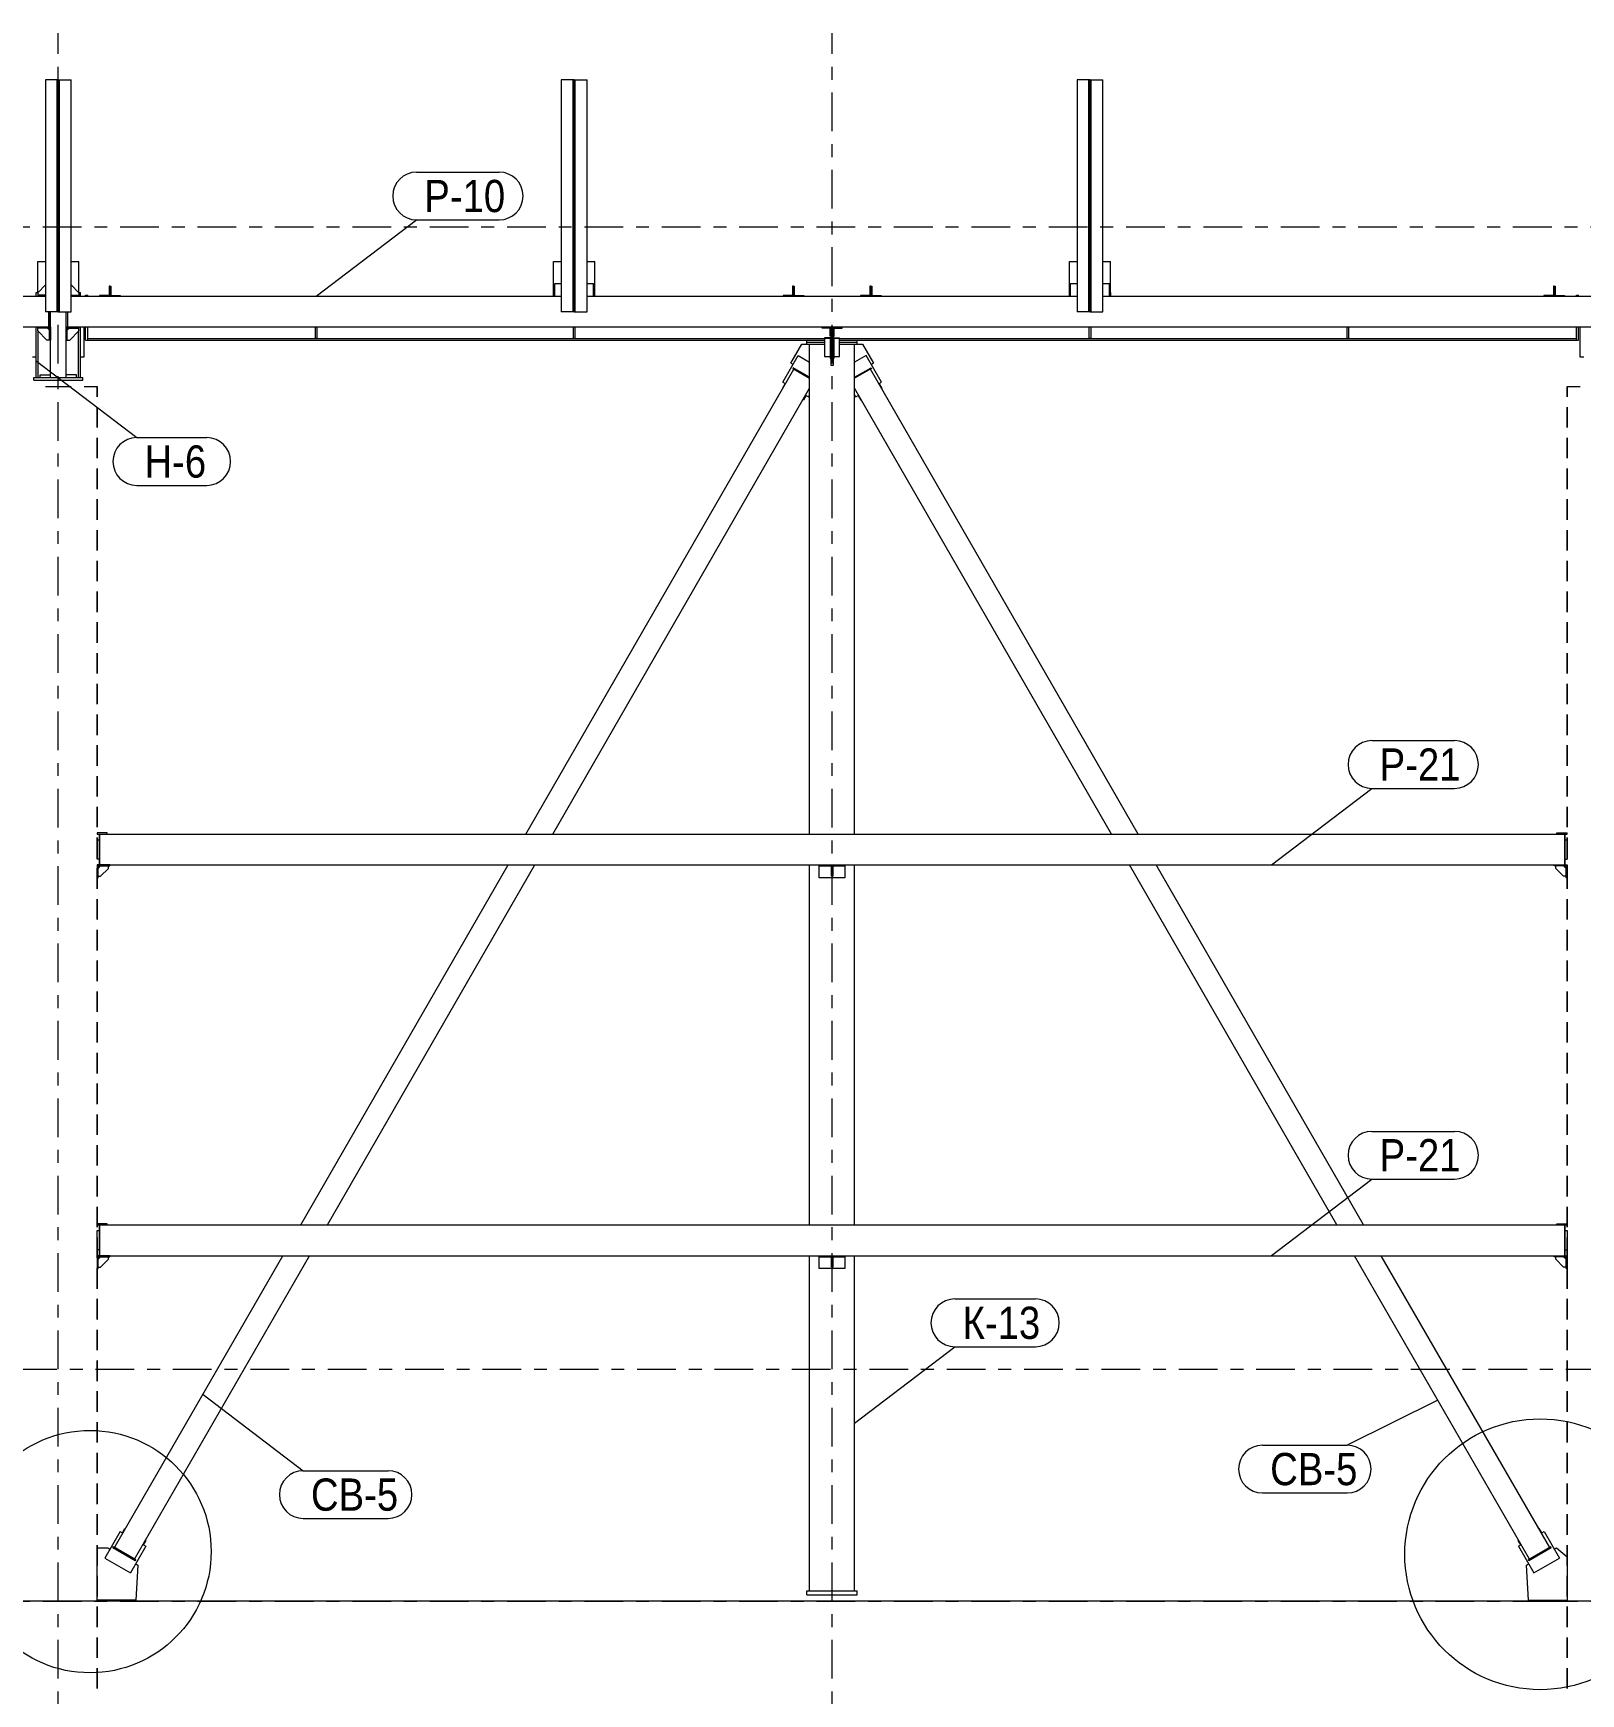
# Model space of a CAD drawing. Header units: millimetres. Extents: x -423 to 766, y -621 to 220.
# Drawn here: x -28.8 to 91.2, y -176.1 to -47.3 of the extents above; entities that cross this region are included whole.
import ezdxf

# ---------------------------------------------------------------- set-up
doc = ezdxf.new("R2010")
doc.units = ezdxf.units.MM
doc.linetypes.add('XKITLINE00', pattern=[0])
doc.linetypes.add('XKITLINE03', pattern=[6, 3, -1, 1, -1])
for name, color, linetype, lineweight in [('DetailSymbol', 3, 'Continuous', 0), ('Part', 2, 'Continuous', 0), ('PartMark', 3, 'Continuous', 0), ('ReferenceModel', 1, 'Continuous', 0), ('S-GRID', 1, 'Continuous', 0)]:
    doc.layers.add(name, color=color, linetype=linetype, lineweight=lineweight)
doc.styles.add('GOST type A', font='ARIAL.TTF')

msp = doc.modelspace()

# ---------------------------------------------------------------- linework, layer by layer
at = {"layer": 'DetailSymbol', "linetype": 'XKITLINE00', "lineweight": 0}
for centre, radius in [((-24.42, -165.08), 9.4), ((88.04, -165.29), 10.5)]:
    msp.add_circle(centre, radius, dxfattribs=at)
at = {"layer": 'Part', "linetype": 'XKITLINE00', "lineweight": 0}
for p, q in [((-26.87, -50.93), (-27.87, -50.93)), ((-27.87, -50.93), (-27.87, -68.93)), ((-26.95, -68.93), (-26.95, -50.93)), ((-26.87, -50.93), (-26.87, -68.93)), ((-26.87, -68.93), (-26.87, -50.93)), ((-26.87, -50.93), (-25.87, -50.93)), ((-26.79, -68.93), (-26.79, -50.93)), ((-25.87, -68.93), (-25.87, -50.93)), ((13.13, -50.93), (12.13, -50.93)), ((12.13, -50.93), (12.13, -68.93)), ((13.05, -68.93), (13.05, -50.93)), ((13.13, -68.93), (13.13, -50.93)), ((13.13, -50.93), (14.13, -50.93)), ((13.13, -50.93), (13.13, -68.93)), ((13.21, -68.93), (13.21, -50.93)), ((14.13, -68.93), (14.13, -50.93)), ((53.13, -50.93), (52.13, -50.93)), ((52.13, -50.93), (52.13, -68.93)), ((53.05, -68.93), (53.05, -50.93)), ((53.13, -50.93), (53.13, -68.93)), ((53.13, -68.93), (53.13, -50.93)), ((53.13, -50.93), (54.13, -50.93)), ((53.21, -68.93), (53.21, -50.93)), ((54.13, -68.93), (54.13, -50.93)), ((-28.47, -67.43), (-28.47, -65.03)), ((-28.47, -65.03), (-27.87, -65.03)), ((-25.87, -65.03), (-25.27, -65.03)), ((-25.27, -67.43), (-25.27, -65.03)), ((11.53, -67.43), (11.53, -65.03)), ((11.53, -65.03), (12.13, -65.03)), ((14.13, -65.03), (14.73, -65.03)), ((14.73, -67.43), (14.73, -65.03)), ((51.53, -67.43), (51.53, -65.03)), ((51.53, -65.03), (52.13, -65.03)), ((54.13, -65.03), (54.73, -65.03)), ((54.73, -67.43), (54.73, -65.03)), ((-27.87, -66.85), (-28.47, -67.45)), ((-25.87, -66.85), (-25.27, -67.45)), ((-22.87, -66.93), (-22.94, -66.93)), ((-22.94, -66.93), (-22.94, -67.66)), ((-22.87, -67.73), (-22.87, -66.93)), ((-22.87, -67.73), (-22.87, -66.93)), ((-22.87, -66.93), (-22.8, -66.93)), ((-22.8, -66.93), (-22.8, -67.66)), ((11.63, -66.73), (12.13, -66.73)), ((11.63, -67.73), (11.63, -66.73)), ((14.13, -66.73), (14.63, -66.73)), ((14.63, -67.73), (14.63, -66.73)), ((30.13, -66.93), (30.06, -66.93)), ((30.06, -66.93), (30.06, -67.66)), ((30.13, -67.73), (30.13, -66.93)), ((30.13, -67.73), (30.13, -66.93)), ((30.13, -66.93), (30.2, -66.93)), ((30.2, -66.93), (30.2, -67.66)), ((36.13, -66.93), (36.06, -66.93)), ((36.06, -66.93), (36.06, -67.66)), ((36.13, -67.73), (36.13, -66.93)), ((36.13, -67.73), (36.13, -66.93)), ((36.13, -66.93), (36.2, -66.93)), ((36.2, -66.93), (36.2, -67.66)), ((51.63, -66.73), (52.13, -66.73)), ((51.63, -67.73), (51.63, -66.73)), ((54.13, -66.73), (54.63, -66.73)), ((54.63, -67.73), (54.63, -66.73)), ((54.73, -67.33), (54.73, -66.23)), ((89.13, -66.93), (89.06, -66.93)), ((89.06, -66.93), (89.06, -67.66)), ((89.13, -67.73), (89.13, -66.93)), ((89.13, -67.73), (89.13, -66.93)), ((89.13, -66.93), (89.2, -66.93)), ((89.2, -66.93), (89.2, -67.66)), ((-65.87, -67.73), (-27.87, -67.73)), ((-28.58, -67.43), (-28.45, -67.43)), ((-28.58, -67.73), (-28.58, -67.43)), ((-28.47, -67.45), (-28.47, -67.65)), ((-27.87, -67.65), (-28.47, -67.65)), ((-28.47, -67.65), (-28.47, -67.73)), ((-28.47, -67.73), (-27.87, -67.73)), ((-25.87, -67.65), (-25.27, -67.65)), ((-25.87, -67.73), (12.13, -67.73)), ((-25.27, -67.73), (-25.87, -67.73)), ((-25.29, -67.43), (-25.16, -67.43)), ((-25.27, -67.45), (-25.27, -67.65)), ((-25.27, -67.65), (-25.27, -67.73)), ((-25.16, -67.73), (-25.16, -67.43)), ((-24.75, -67.73), (-24.75, -67.63)), ((-24.75, -67.63), (-24.59, -67.63)), ((-24.59, -67.73), (-24.59, -67.63)), ((-22.94, -67.66), (-23.67, -67.66)), ((-23.67, -67.66), (-23.67, -67.73)), ((-22.8, -67.66), (-22.07, -67.66)), ((-22.07, -67.66), (-22.07, -67.73)), ((11.53, -67.43), (11.63, -67.43)), ((11.53, -67.73), (11.53, -67.43)), ((11.63, -67.73), (12.13, -67.73)), ((14.13, -67.73), (52.13, -67.73)), ((14.13, -67.73), (14.63, -67.73)), ((14.63, -67.43), (14.73, -67.43)), ((14.73, -67.73), (14.73, -67.43)), ((30.06, -67.66), (29.33, -67.66)), ((29.33, -67.66), (29.33, -67.73)), ((30.2, -67.66), (30.93, -67.66)), ((30.93, -67.66), (30.93, -67.73)), ((36.06, -67.66), (35.33, -67.66)), ((35.33, -67.66), (35.33, -67.73)), ((36.2, -67.66), (36.93, -67.66)), ((36.93, -67.66), (36.93, -67.73)), ((51.53, -67.43), (51.63, -67.43)), ((51.53, -67.73), (51.53, -67.43)), ((51.63, -67.73), (52.13, -67.73)), ((54.13, -67.73), (92.13, -67.73)), ((54.13, -67.73), (54.63, -67.73)), ((54.63, -67.43), (54.73, -67.43)), ((54.73, -67.43), (54.73, -67.73)), ((89.06, -67.66), (88.33, -67.66)), ((88.33, -67.66), (88.33, -67.73)), ((89.2, -67.66), (89.93, -67.66)), ((89.93, -67.66), (89.93, -67.73)), ((90.85, -67.63), (91.01, -67.63)), ((90.85, -67.73), (90.85, -67.63)), ((91.01, -67.73), (91.01, -67.63)), ((-26.87, -68.93), (-27.87, -68.93)), ((-27.61, -70.13), (-27.61, -68.93)), ((-27.57, -68.93), (-27.57, -70.08)), ((-27.47, -74.03), (-27.47, -68.93)), ((-26.87, -68.93), (-25.87, -68.93)), ((-26.27, -74.03), (-26.27, -68.93)), ((-26.17, -68.93), (-26.17, -70.08)), ((-26.13, -70.13), (-26.13, -68.93)), ((13.13, -68.93), (12.13, -68.93)), ((13.13, -68.93), (14.13, -68.93)), ((53.13, -68.93), (52.13, -68.93)), ((53.13, -68.93), (54.13, -68.93)), ((-27.61, -70.13), (-146.13, -70.13)), ((-28.58, -74.03), (-28.58, -70.13)), ((-28.47, -70.21), (-28.47, -70.13)), ((-28.47, -70.13), (-27.47, -70.13)), ((-28.47, -70.41), (-28.47, -70.21)), ((-27.55, -70.21), (-28.47, -70.21)), ((-27.75, -71.13), (-28.47, -70.41)), ((-28.43, -74.03), (-28.43, -70.45)), ((-27.55, -70.36), (-27.7, -70.21)), ((-27.57, -70.08), (-27.61, -70.08)), ((-27.55, -71.13), (-27.55, -70.21)), ((-27.47, -70.13), (-27.47, -71.13)), ((-26.27, -70.13), (-26.27, -71.13)), ((-25.27, -70.13), (-26.27, -70.13)), ((-26.19, -70.36), (-26.04, -70.21)), ((-26.19, -71.13), (-26.19, -70.21)), ((-26.19, -70.21), (-25.27, -70.21)), ((-26.17, -70.08), (-26.13, -70.08)), ((92.39, -70.13), (-26.13, -70.13)), ((-25.99, -71.13), (-25.27, -70.41)), ((-25.31, -74.03), (-25.31, -70.45)), ((-25.27, -70.21), (-25.27, -70.13)), ((-25.27, -70.41), (-25.27, -70.21)), ((-25.16, -74.03), (-25.16, -70.13)), ((-24.86, -72.43), (-24.86, -70.13)), ((-24.75, -71.13), (-24.75, -70.13)), ((-24.59, -70.99), (-24.59, -70.13)), ((-6.95, -70.13), (-6.95, -70.98)), ((-6.79, -70.98), (-6.79, -70.13)), ((13.05, -70.13), (13.05, -70.98)), ((13.21, -70.98), (13.21, -70.13)), ((32.35, -70.21), (32.35, -70.13)), ((32.35, -70.13), (33.05, -70.13)), ((32.97, -70.21), (32.35, -70.21)), ((32.97, -70.83), (32.97, -70.21)), ((33.05, -70.83), (32.97, -70.83)), ((33.21, -70.13), (33.05, -70.13)), ((33.05, -70.13), (33.05, -71.45)), ((33.05, -70.13), (33.05, -70.83)), ((33.21, -70.13), (33.21, -70.83)), ((33.91, -70.13), (33.21, -70.13)), ((33.21, -70.13), (33.21, -71.45)), ((33.21, -70.83), (33.29, -70.83)), ((33.29, -70.83), (33.29, -70.21)), ((33.29, -70.21), (33.91, -70.21)), ((33.91, -70.21), (33.91, -70.13)), ((53.05, -70.13), (53.05, -70.98)), ((53.21, -70.98), (53.21, -70.13)), ((73.05, -70.13), (73.05, -70.98)), ((73.21, -70.98), (73.21, -70.13)), ((90.85, -70.99), (90.85, -70.13)), ((91.01, -71.13), (91.01, -70.13)), ((91.12, -70.13), (91.12, -72.43)), ((-27.55, -71.13), (-27.75, -71.13)), ((-27.47, -71.13), (-27.55, -71.13)), ((-26.27, -71.13), (-26.19, -71.13)), ((-26.19, -71.13), (-25.99, -71.13)), ((-24.75, -71.13), (-24.59, -71.13)), ((-24.59, -71.13), (-24.59, -70.99)), ((-24.59, -70.99), (32.55, -70.99)), ((-24.59, -71.13), (31.18, -71.13)), ((-6.95, -70.98), (-6.79, -70.98)), ((13.05, -70.98), (13.21, -70.98)), ((29.92, -72.92), (30.78, -71.45)), ((30.78, -71.45), (31.18, -71.45)), ((31.18, -71.29), (31.18, -71.13)), ((31.18, -71.13), (32.55, -71.13)), ((31.18, -71.29), (32.55, -71.29)), ((31.18, -71.45), (31.18, -71.29)), ((31.18, -71.29), (32.55, -71.29)), ((31.18, -71.45), (32.55, -71.45)), ((31.39, -109.43), (31.39, -71.45)), ((33.05, -70.94), (32.55, -70.94)), ((32.55, -70.94), (32.55, -72.39)), ((32.55, -70.97), (32.97, -70.97)), ((32.97, -70.97), (32.97, -72.52)), ((32.97, -71.1), (33.05, -71.1)), ((33.05, -72.12), (33.05, -71.45)), ((33.21, -71.45), (33.05, -71.45)), ((33.05, -71.9), (33.21, -71.9)), ((33.21, -70.94), (33.71, -70.94)), ((33.21, -71.1), (33.29, -71.1)), ((33.21, -72.12), (33.21, -71.45)), ((33.29, -72.52), (33.29, -70.97)), ((33.29, -70.97), (33.71, -70.97)), ((33.71, -72.39), (33.71, -70.94)), ((33.71, -70.99), (90.85, -70.99)), ((33.71, -71.13), (35.08, -71.13)), ((33.71, -71.29), (35.08, -71.29)), ((33.71, -71.29), (35.08, -71.29)), ((33.71, -71.45), (35.08, -71.45)), ((34.87, -109.43), (34.87, -71.45)), ((35.08, -71.13), (90.85, -71.13)), ((35.08, -71.29), (35.08, -71.13)), ((35.08, -71.45), (35.08, -71.29)), ((35.08, -71.45), (35.48, -71.45)), ((35.48, -71.45), (36.35, -72.92)), ((53.05, -70.98), (53.21, -70.98)), ((73.05, -70.98), (73.21, -70.98)), ((90.85, -71.13), (90.85, -70.99)), ((90.85, -71.13), (91.01, -71.13)), ((-28.88, -72.43), (-28.58, -72.43)), ((-25.16, -72.43), (-24.86, -72.43)), ((9.39, -109.43), (30.17, -73.38)), ((29.3, -74.39), (30.49, -72.32)), ((30.09, -73.02), (29.92, -72.92)), ((30.12, -73.27), (30.08, -73.33)), ((30.08, -73.33), (31.39, -74.09)), ((31.39, -74), (30.12, -73.27)), ((30.49, -72.32), (31.39, -72.84)), ((32.55, -72.39), (32.97, -72.39)), ((32.97, -72.52), (33.05, -72.52)), ((33.05, -73.1), (33.05, -72.12)), ((33.05, -72.2), (33.21, -72.2)), ((33.21, -73.1), (33.05, -73.1)), ((33.21, -72.12), (33.21, -73.1)), ((33.21, -72.52), (33.29, -72.52)), ((33.29, -72.39), (33.71, -72.39)), ((35.78, -72.32), (34.87, -72.84)), ((34.87, -74), (36.15, -73.27)), ((36.19, -73.33), (34.87, -74.09)), ((36.96, -74.39), (35.78, -72.32)), ((56.87, -109.43), (36.1, -73.38)), ((36.15, -73.27), (36.19, -73.33)), ((36.35, -72.92), (36.18, -73.02)), ((91.12, -72.43), (91.42, -72.43)), ((-28.77, -74.23), (-28.77, -74.03)), ((-28.77, -74.03), (-24.97, -74.03)), ((-28.77, -74.23), (-24.97, -74.23)), ((-28.27, -74.03), (-28.27, -73.83)), ((-28.27, -73.83), (-27.47, -73.83)), ((-27.47, -74.03), (-26.27, -74.03)), ((-25.47, -73.83), (-26.27, -73.83)), ((-25.47, -74.03), (-25.47, -73.83)), ((-24.97, -74.23), (-24.97, -74.03)), ((29.48, -74.49), (29.28, -74.84)), ((29.3, -74.39), (29.48, -74.49)), ((29.48, -74.49), (29.52, -74.51)), ((36.75, -74.51), (36.78, -74.49)), ((36.78, -74.49), (36.96, -74.39)), ((36.78, -74.49), (36.98, -74.84)), ((11.47, -109.43), (31.39, -74.86)), ((29.28, -74.84), (29.32, -74.86)), ((30.88, -75.76), (30.91, -75.78)), ((31.11, -75.43), (30.91, -75.78)), ((31.08, -75.41), (31.11, -75.43)), ((31.11, -75.43), (31.29, -75.53)), ((31.29, -75.53), (31.39, -75.36)), ((54.8, -109.43), (34.87, -74.86)), ((34.97, -75.53), (34.87, -75.36)), ((34.97, -75.53), (35.15, -75.43)), ((35.15, -75.43), (35.19, -75.41)), ((35.15, -75.43), (35.35, -75.78)), ((35.35, -75.78), (35.39, -75.76)), ((36.95, -74.86), (36.98, -74.84)), ((-23.07, -109.35), (-23.87, -109.35)), ((-23.87, -109.35), (-23.87, -109.43)), ((-23.87, -109.43), (-23.67, -109.43)), ((-23.67, -109.43), (-23.67, -111.83)), ((-23.67, -109.43), (89.93, -109.43)), ((-23.07, -109.43), (-23.07, -109.35)), ((89.33, -109.43), (89.33, -109.35)), ((89.33, -109.35), (90.13, -109.35)), ((89.93, -109.43), (90.13, -109.43)), ((89.93, -109.43), (89.93, -111.83)), ((90.13, -109.43), (90.13, -109.35)), ((-23.87, -109.88), (-23.71, -109.88)), ((-23.87, -111.38), (-23.87, -109.88)), ((-23.71, -109.47), (-23.71, -111.79)), ((-23.71, -109.47), (-23.67, -109.47)), ((89.97, -109.47), (89.93, -109.47)), ((89.97, -111.79), (89.97, -109.47)), ((89.97, -109.88), (90.13, -109.88)), ((90.13, -109.88), (90.13, -111.38)), ((-23.71, -111.38), (-23.87, -111.38)), ((-23.87, -111.83), (-23.87, -112.83)), ((-22.87, -111.83), (-23.87, -111.83)), ((-23.79, -112.83), (-23.79, -111.91)), ((-23.79, -111.91), (-22.87, -111.91)), ((-23.79, -112.11), (-23.59, -111.91)), ((-23.71, -111.79), (-23.67, -111.79)), ((-23.67, -111.83), (89.93, -111.83)), ((-22.99, -112.11), (-22.99, -111.91)), ((-22.87, -111.91), (-22.87, -111.83)), ((-8.07, -139.73), (8.01, -111.83)), ((-6, -139.73), (10.09, -111.83)), ((31.39, -139.73), (31.39, -111.83)), ((32.13, -112.83), (32.13, -111.83)), ((32.13, -111.91), (34.13, -111.91)), ((33.08, -112.71), (33.08, -111.91)), ((33.18, -111.91), (33.18, -112.71)), ((34.13, -111.83), (34.13, -112.83)), ((34.87, -139.73), (34.87, -111.83)), ((72.26, -139.73), (56.18, -111.83)), ((74.34, -139.73), (58.26, -111.83)), ((89.13, -111.91), (89.13, -111.83)), ((89.13, -111.83), (90.13, -111.83)), ((90.05, -111.91), (89.13, -111.91)), ((89.25, -112.11), (89.25, -111.91)), ((90.05, -112.11), (89.85, -111.91)), ((89.93, -111.79), (89.97, -111.79)), ((89.97, -111.38), (90.13, -111.38)), ((90.05, -112.83), (90.05, -111.91)), ((90.13, -111.83), (90.13, -112.83)), ((-23.87, -112.83), (-23.79, -112.83)), ((-23.79, -112.71), (-23.59, -112.71)), ((-23.59, -112.71), (-22.99, -112.11)), ((34.13, -112.83), (32.13, -112.83)), ((33.08, -112.11), (33.18, -112.11)), ((33.18, -112.71), (33.08, -112.71)), ((89.85, -112.71), (89.25, -112.11)), ((90.05, -112.71), (89.85, -112.71)), ((90.13, -112.83), (90.05, -112.83)), ((-23.07, -139.65), (-23.87, -139.65)), ((-23.87, -139.65), (-23.87, -139.73)), ((-23.87, -139.73), (-23.67, -139.73)), ((-23.87, -140.18), (-23.71, -140.18)), ((-23.87, -141.68), (-23.87, -140.18)), ((-23.71, -139.77), (-23.71, -142.09)), ((-23.71, -139.77), (-23.67, -139.77)), ((-23.67, -139.73), (-23.67, -142.13)), ((-23.67, -139.73), (89.93, -139.73)), ((-23.07, -139.73), (-23.07, -139.65)), ((89.33, -139.73), (89.33, -139.65)), ((89.33, -139.65), (90.13, -139.65)), ((89.93, -139.73), (90.13, -139.73)), ((89.93, -139.73), (89.93, -142.13)), ((89.97, -139.77), (89.93, -139.77)), ((89.97, -142.09), (89.97, -139.77)), ((89.97, -140.18), (90.13, -140.18)), ((90.13, -139.73), (90.13, -139.65)), ((90.13, -140.18), (90.13, -141.68)), ((-23.71, -141.68), (-23.87, -141.68)), ((-23.87, -142.13), (-23.87, -143.13)), ((-22.87, -142.13), (-23.87, -142.13)), ((-23.79, -142.41), (-23.59, -142.21)), ((-23.79, -143.13), (-23.79, -142.21)), ((-23.79, -142.21), (-22.87, -142.21)), ((-23.71, -142.09), (-23.67, -142.09)), ((-23.67, -142.13), (89.93, -142.13)), ((-23.59, -143.01), (-22.99, -142.41)), ((-22.99, -142.41), (-22.99, -142.21)), ((-22.87, -142.21), (-22.87, -142.13)), ((-22.51, -164.77), (-9.46, -142.13)), ((-20.95, -165.67), (-7.38, -142.13)), ((31.39, -168.13), (31.39, -142.13)), ((32.13, -143.13), (32.13, -142.13)), ((32.13, -142.21), (34.13, -142.21)), ((33.08, -143.01), (33.08, -142.21)), ((33.08, -142.41), (33.18, -142.41)), ((33.18, -142.21), (33.18, -143.01)), ((34.13, -142.13), (34.13, -143.13)), ((34.87, -168.13), (34.87, -142.13)), ((87.22, -165.67), (73.65, -142.13)), ((88.78, -164.77), (75.72, -142.13)), ((89.13, -142.21), (89.13, -142.13)), ((89.13, -142.13), (90.13, -142.13)), ((90.05, -142.21), (89.13, -142.21)), ((89.25, -142.41), (89.25, -142.21)), ((89.85, -143.01), (89.25, -142.41)), ((90.05, -142.41), (89.85, -142.21)), ((89.93, -142.09), (89.97, -142.09)), ((89.97, -141.68), (90.13, -141.68)), ((90.05, -143.13), (90.05, -142.21)), ((90.13, -142.13), (90.13, -143.13)), ((-23.87, -143.13), (-23.79, -143.13)), ((-23.79, -143.01), (-23.59, -143.01)), ((34.13, -143.13), (32.13, -143.13)), ((33.18, -143.01), (33.08, -143.01)), ((90.05, -143.01), (89.85, -143.01)), ((90.13, -143.13), (90.05, -143.13)), ((-22.08, -163.52), (-23.27, -165.58)), ((-22.08, -163.52), (-21.9, -163.62)), ((-21.9, -163.62), (-21.7, -163.28)), ((-21.7, -163.28), (-21.66, -163.3)), ((87.96, -163.28), (87.93, -163.3)), ((88.16, -163.62), (87.96, -163.28)), ((88.16, -163.62), (88.34, -163.52)), ((88.34, -163.52), (89.53, -165.58)), ((-23.87, -164.79), (-23.04, -164.79)), ((-23.87, -168.85), (-23.87, -164.79)), ((-23.04, -164.79), (-22.87, -164.89)), ((-22.64, -164.79), (-22.6, -164.72)), ((-20.9, -165.79), (-22.64, -164.79)), ((-20.86, -165.72), (-22.6, -164.72)), ((-21.86, -163.64), (-21.9, -163.62)), ((-20.09, -164.67), (-21.27, -166.73)), ((-20.3, -164.54), (-20.27, -164.56)), ((-20.27, -164.56), (-20.07, -164.22)), ((-20.27, -164.56), (-20.09, -164.67)), ((-20.07, -164.22), (-20.1, -164.2)), ((86.33, -164.22), (86.37, -164.2)), ((86.53, -164.56), (86.33, -164.22)), ((86.35, -164.67), (86.53, -164.56)), ((86.35, -164.67), (87.54, -166.73)), ((86.57, -164.54), (86.53, -164.56)), ((88.86, -164.72), (87.13, -165.72)), ((88.9, -164.79), (87.17, -165.79)), ((88.13, -163.64), (88.16, -163.62)), ((88.9, -164.79), (88.86, -164.72)), ((89.13, -164.89), (89.31, -164.79)), ((89.31, -164.79), (90.13, -165.48)), ((-23.27, -165.58), (-21.27, -166.73)), ((-20.9, -165.79), (-20.86, -165.72)), ((-20.87, -166.04), (-20.7, -166.14)), ((86.97, -166.14), (87.14, -166.04)), ((87.17, -165.79), (87.13, -165.72)), ((87.54, -166.73), (89.53, -165.58)), ((90.13, -165.48), (90.13, -168.85)), ((-20.7, -166.14), (-20.87, -168.85)), ((87.13, -168.85), (86.97, -166.14)), ((31.18, -168.43), (31.18, -168.13)), ((31.18, -168.13), (35.08, -168.13)), ((31.18, -168.43), (35.08, -168.43)), ((35.08, -168.43), (35.08, -168.13)), ((-23.87, -168.93), (-23.87, -168.85)), ((-20.87, -168.85), (-23.87, -168.85)), ((-20.87, -168.93), (-23.87, -168.93)), ((-20.87, -168.93), (-20.87, -168.85)), ((87.13, -168.85), (90.13, -168.85)), ((87.13, -168.85), (87.13, -168.93)), ((87.13, -168.93), (90.13, -168.93)), ((90.13, -168.85), (90.13, -168.93))]:
    msp.add_line(p, q, dxfattribs=at)
at = {"layer": 'PartMark', "linetype": 'XKITLINE00', "lineweight": 0}
for p, q in [((0.91, -58.1), (7.32, -58.1)), ((-6.87, -67.73), (0.91, -61.8)), ((0.91, -61.8), (7.32, -61.8)), ((-28.57, -72.76), (-20.79, -78.69)), ((-20.79, -78.69), (-15.36, -78.69)), ((-20.79, -82.39), (-15.36, -82.39)), ((74.99, -102.19), (81.4, -102.19)), ((67.21, -111.82), (74.99, -105.89)), ((74.99, -105.89), (81.4, -105.89)), ((74.99, -132.49), (81.4, -132.49)), ((67.21, -142.12), (74.99, -136.19)), ((74.99, -136.19), (81.4, -136.19)), ((42.65, -145.49), (48.9, -145.49)), ((34.87, -155.12), (42.65, -149.19)), ((42.65, -149.19), (48.9, -149.19)), ((-15.65, -152.89), (-7.88, -158.81)), ((80.11, -153.33), (73.08, -156.83)), ((66.5, -156.83), (73.08, -156.83)), ((-7.88, -158.81), (-1.3, -158.81)), ((66.5, -160.53), (73.08, -160.53)), ((-7.88, -162.51), (-1.3, -162.51))]:
    msp.add_line(p, q, dxfattribs=at)
for centre, start, end in [((0.91, -59.95), 90, 270), ((7.32, -59.95), 270, 90), ((-20.79, -80.54), 90, 270), ((-15.36, -80.54), 270, 90), ((74.99, -104.04), 90, 270), ((81.4, -104.04), 270, 90), ((74.99, -134.34), 90, 270), ((81.4, -134.34), 270, 90), ((42.65, -147.34), 90, 270), ((48.9, -147.34), 270, 90), ((66.5, -158.68), 90, 270), ((73.08, -158.68), 270, 90), ((-7.88, -160.66), 90, 270), ((-1.3, -160.66), 270, 90)]:
    msp.add_arc(centre, 1.85, start, end, dxfattribs=at)
at = {"layer": 'ReferenceModel', "linetype": 'XKITLINE00', "lineweight": 0}
for p, q in [((-27.87, -74.73), (-25.87, -74.73)), ((-27.87, -74.73), (-25.87, -74.73)), ((-27.87, -74.73), (-25.87, -74.73)), ((-24.87, -74.73), (-23.87, -74.73)), ((-24.87, -74.73), (-23.87, -74.73)), ((-24.87, -74.73), (-23.87, -74.73)), ((-23.87, -74.73), (-23.87, -75.52)), ((-23.87, -75.52), (-23.87, -74.73)), ((-23.87, -74.73), (-23.87, -75.52)), ((90.13, -74.73), (90.13, -75.52)), ((90.13, -74.73), (91.13, -74.73)), ((90.13, -75.52), (90.13, -74.73)), ((90.13, -74.73), (91.13, -74.73)), ((90.13, -74.73), (90.13, -75.52)), ((90.13, -74.73), (91.13, -74.73)), ((-23.87, -76.32), (-23.87, -77.91)), ((-23.87, -77.91), (-23.87, -76.32)), ((-23.87, -76.32), (-23.87, -77.91)), ((90.13, -76.32), (90.13, -77.91)), ((90.13, -77.91), (90.13, -76.32)), ((90.13, -76.32), (90.13, -77.91)), ((-23.87, -78.7), (-23.87, -80.29)), ((-23.87, -80.29), (-23.87, -78.7)), ((-23.87, -78.7), (-23.87, -80.29)), ((90.13, -78.7), (90.13, -80.29)), ((90.13, -80.29), (90.13, -78.7)), ((90.13, -78.7), (90.13, -80.29)), ((-23.87, -81.09), (-23.87, -82.68)), ((-23.87, -82.68), (-23.87, -81.09)), ((-23.87, -81.09), (-23.87, -82.68)), ((90.13, -81.09), (90.13, -82.68)), ((90.13, -82.68), (90.13, -81.09)), ((90.13, -81.09), (90.13, -82.68)), ((-23.87, -83.47), (-23.87, -85.06)), ((-23.87, -85.06), (-23.87, -83.47)), ((-23.87, -83.47), (-23.87, -85.06)), ((90.13, -83.47), (90.13, -85.06)), ((90.13, -85.06), (90.13, -83.47)), ((90.13, -83.47), (90.13, -85.06)), ((-23.87, -85.86), (-23.87, -87.45)), ((-23.87, -87.45), (-23.87, -85.86)), ((-23.87, -85.86), (-23.87, -87.45)), ((90.13, -85.86), (90.13, -87.45)), ((90.13, -87.45), (90.13, -85.86)), ((90.13, -85.86), (90.13, -87.45)), ((-23.87, -88.24), (-23.87, -89.83)), ((-23.87, -89.83), (-23.87, -88.24)), ((-23.87, -88.24), (-23.87, -89.83)), ((90.13, -88.24), (90.13, -89.83)), ((90.13, -89.83), (90.13, -88.24)), ((90.13, -88.24), (90.13, -89.83)), ((-23.87, -90.63), (-23.87, -92.22)), ((-23.87, -92.22), (-23.87, -90.63)), ((-23.87, -90.63), (-23.87, -92.22)), ((90.13, -90.63), (90.13, -92.22)), ((90.13, -92.22), (90.13, -90.63)), ((90.13, -90.63), (90.13, -92.22)), ((-23.87, -93.01), (-23.87, -94.6)), ((-23.87, -94.6), (-23.87, -93.01)), ((-23.87, -93.01), (-23.87, -94.6)), ((90.13, -93.01), (90.13, -94.6)), ((90.13, -94.6), (90.13, -93.01)), ((90.13, -93.01), (90.13, -94.6)), ((-23.87, -95.4), (-23.87, -96.99)), ((-23.87, -96.99), (-23.87, -95.4)), ((-23.87, -95.4), (-23.87, -96.99)), ((90.13, -95.4), (90.13, -96.99)), ((90.13, -96.99), (90.13, -95.4)), ((90.13, -95.4), (90.13, -96.99)), ((-23.87, -97.78), (-23.87, -99.37)), ((-23.87, -99.37), (-23.87, -97.78)), ((-23.87, -97.78), (-23.87, -99.37)), ((90.13, -97.78), (90.13, -99.37)), ((90.13, -99.37), (90.13, -97.78)), ((90.13, -97.78), (90.13, -99.37)), ((-23.87, -100.17), (-23.87, -101.76)), ((-23.87, -101.76), (-23.87, -100.17)), ((-23.87, -100.17), (-23.87, -101.76)), ((90.13, -100.17), (90.13, -101.76)), ((90.13, -101.76), (90.13, -100.17)), ((90.13, -100.17), (90.13, -101.76)), ((-23.87, -102.55), (-23.87, -104.14)), ((-23.87, -104.14), (-23.87, -102.55)), ((-23.87, -102.55), (-23.87, -104.14)), ((90.13, -102.55), (90.13, -104.14)), ((90.13, -104.14), (90.13, -102.55)), ((90.13, -102.55), (90.13, -104.14)), ((-23.87, -104.94), (-23.87, -106.53)), ((-23.87, -106.53), (-23.87, -104.94)), ((-23.87, -104.94), (-23.87, -106.53)), ((90.13, -104.94), (90.13, -106.53)), ((90.13, -106.53), (90.13, -104.94)), ((90.13, -104.94), (90.13, -106.53)), ((-23.87, -107.32), (-23.87, -108.91)), ((-23.87, -108.91), (-23.87, -107.32)), ((-23.87, -107.32), (-23.87, -108.91)), ((90.13, -107.32), (90.13, -108.91)), ((90.13, -108.91), (90.13, -107.32)), ((90.13, -107.32), (90.13, -108.91)), ((-23.87, -109.71), (-23.87, -111.3)), ((-23.87, -111.3), (-23.87, -109.71)), ((-23.87, -109.71), (-23.87, -111.3)), ((90.13, -109.71), (90.13, -111.3)), ((90.13, -111.3), (90.13, -109.71)), ((90.13, -109.71), (90.13, -111.3)), ((-23.87, -112.09), (-23.87, -113.68)), ((-23.87, -113.68), (-23.87, -112.09)), ((-23.87, -112.09), (-23.87, -113.68)), ((90.13, -112.09), (90.13, -113.68)), ((90.13, -113.68), (90.13, -112.09)), ((90.13, -112.09), (90.13, -113.68)), ((-23.87, -114.48), (-23.87, -116.07)), ((-23.87, -116.07), (-23.87, -114.48)), ((-23.87, -114.48), (-23.87, -116.07)), ((90.13, -114.48), (90.13, -116.07)), ((90.13, -116.07), (90.13, -114.48)), ((90.13, -114.48), (90.13, -116.07)), ((-23.87, -116.87), (-23.87, -118.46)), ((-23.87, -118.46), (-23.87, -116.87)), ((-23.87, -116.87), (-23.87, -118.46)), ((90.13, -116.87), (90.13, -118.46)), ((90.13, -118.46), (90.13, -116.87)), ((90.13, -116.87), (90.13, -118.46)), ((-23.87, -119.25), (-23.87, -120.84)), ((-23.87, -120.84), (-23.87, -119.25)), ((-23.87, -119.25), (-23.87, -120.84)), ((90.13, -119.25), (90.13, -120.84)), ((90.13, -120.84), (90.13, -119.25)), ((90.13, -119.25), (90.13, -120.84)), ((-23.87, -121.64), (-23.87, -123.23)), ((-23.87, -123.23), (-23.87, -121.64)), ((-23.87, -121.64), (-23.87, -123.23)), ((90.13, -121.64), (90.13, -123.23)), ((90.13, -123.23), (90.13, -121.64)), ((90.13, -121.64), (90.13, -123.23)), ((-23.87, -124.02), (-23.87, -125.61)), ((-23.87, -125.61), (-23.87, -124.02)), ((-23.87, -124.02), (-23.87, -125.61)), ((90.13, -124.02), (90.13, -125.61)), ((90.13, -125.61), (90.13, -124.02)), ((90.13, -124.02), (90.13, -125.61)), ((-23.87, -126.41), (-23.87, -128)), ((-23.87, -128), (-23.87, -126.41)), ((-23.87, -126.41), (-23.87, -128)), ((90.13, -126.41), (90.13, -128)), ((90.13, -128), (90.13, -126.41)), ((90.13, -126.41), (90.13, -128)), ((-23.87, -128.79), (-23.87, -130.38)), ((-23.87, -130.38), (-23.87, -128.79)), ((-23.87, -128.79), (-23.87, -130.38)), ((90.13, -128.79), (90.13, -130.38)), ((90.13, -130.38), (90.13, -128.79)), ((90.13, -128.79), (90.13, -130.38)), ((-23.87, -131.18), (-23.87, -132.77)), ((-23.87, -132.77), (-23.87, -131.18)), ((-23.87, -131.18), (-23.87, -132.77)), ((90.13, -131.18), (90.13, -132.77)), ((90.13, -132.77), (90.13, -131.18)), ((90.13, -131.18), (90.13, -132.77)), ((-23.87, -133.56), (-23.87, -135.15)), ((-23.87, -135.15), (-23.87, -133.56)), ((-23.87, -133.56), (-23.87, -135.15)), ((90.13, -133.56), (90.13, -135.15)), ((90.13, -135.15), (90.13, -133.56)), ((90.13, -133.56), (90.13, -135.15)), ((-23.87, -135.95), (-23.87, -137.54)), ((-23.87, -137.54), (-23.87, -135.95)), ((-23.87, -135.95), (-23.87, -137.54)), ((90.13, -135.95), (90.13, -137.54)), ((90.13, -137.54), (90.13, -135.95)), ((90.13, -135.95), (90.13, -137.54)), ((-23.87, -138.33), (-23.87, -139.92)), ((-23.87, -139.92), (-23.87, -138.33)), ((-23.87, -138.33), (-23.87, -139.92)), ((90.13, -138.33), (90.13, -139.92)), ((90.13, -139.92), (90.13, -138.33)), ((90.13, -138.33), (90.13, -139.92)), ((-23.87, -140.72), (-23.87, -142.31)), ((-23.87, -142.31), (-23.87, -140.72)), ((-23.87, -140.72), (-23.87, -142.31)), ((90.13, -140.72), (90.13, -142.31)), ((90.13, -142.31), (90.13, -140.72)), ((90.13, -140.72), (90.13, -142.31)), ((-23.87, -143.1), (-23.87, -144.69)), ((-23.87, -144.69), (-23.87, -143.1)), ((-23.87, -143.1), (-23.87, -144.69)), ((90.13, -143.1), (90.13, -144.69)), ((90.13, -144.69), (90.13, -143.1)), ((90.13, -143.1), (90.13, -144.69)), ((-23.87, -145.49), (-23.87, -147.08)), ((-23.87, -147.08), (-23.87, -145.49)), ((-23.87, -145.49), (-23.87, -147.08)), ((90.13, -145.49), (90.13, -147.08)), ((90.13, -147.08), (90.13, -145.49)), ((90.13, -145.49), (90.13, -147.08)), ((-23.87, -147.87), (-23.87, -149.46)), ((-23.87, -149.46), (-23.87, -147.87)), ((-23.87, -147.87), (-23.87, -149.46)), ((90.13, -147.87), (90.13, -149.46)), ((90.13, -149.46), (90.13, -147.87)), ((90.13, -147.87), (90.13, -149.46)), ((-23.87, -150.26), (-23.87, -151.85)), ((-23.87, -151.85), (-23.87, -150.26)), ((-23.87, -150.26), (-23.87, -151.85)), ((90.13, -150.26), (90.13, -151.85)), ((90.13, -151.85), (90.13, -150.26)), ((90.13, -150.26), (90.13, -151.85)), ((-23.87, -152.64), (-23.87, -154.23)), ((-23.87, -154.23), (-23.87, -152.64)), ((-23.87, -152.64), (-23.87, -154.23)), ((90.13, -152.64), (90.13, -154.23)), ((90.13, -154.23), (90.13, -152.64)), ((90.13, -152.64), (90.13, -154.23)), ((-23.87, -155.03), (-23.87, -156.62)), ((-23.87, -156.62), (-23.87, -155.03)), ((-23.87, -155.03), (-23.87, -156.62)), ((90.13, -155.03), (90.13, -156.62)), ((90.13, -156.62), (90.13, -155.03)), ((90.13, -155.03), (90.13, -156.62)), ((-23.87, -157.42), (-23.87, -159.01)), ((-23.87, -159.01), (-23.87, -157.42)), ((-23.87, -157.42), (-23.87, -159.01)), ((90.13, -157.42), (90.13, -159.01)), ((90.13, -159.01), (90.13, -157.42)), ((90.13, -157.42), (90.13, -159.01)), ((-23.87, -159.8), (-23.87, -161.39)), ((-23.87, -161.39), (-23.87, -159.8)), ((-23.87, -159.8), (-23.87, -161.39)), ((90.13, -159.8), (90.13, -161.39)), ((90.13, -161.39), (90.13, -159.8)), ((90.13, -159.8), (90.13, -161.39)), ((-23.87, -162.19), (-23.87, -163.78)), ((-23.87, -163.78), (-23.87, -162.19)), ((-23.87, -162.19), (-23.87, -163.78)), ((90.13, -162.19), (90.13, -163.78)), ((90.13, -163.78), (90.13, -162.19)), ((90.13, -162.19), (90.13, -163.78)), ((-23.87, -164.57), (-23.87, -166.16)), ((-23.87, -166.16), (-23.87, -164.57)), ((-23.87, -164.57), (-23.87, -166.16)), ((90.13, -164.57), (90.13, -166.16)), ((90.13, -166.16), (90.13, -164.57)), ((90.13, -164.57), (90.13, -166.16)), ((-23.87, -166.96), (-23.87, -168.55)), ((-23.87, -168.55), (-23.87, -166.96)), ((-23.87, -166.96), (-23.87, -168.55)), ((90.13, -166.96), (90.13, -168.55)), ((90.13, -168.55), (90.13, -166.96)), ((90.13, -166.96), (90.13, -168.55)), ((-28.44, -168.93), (-30.04, -168.93)), ((-27.09, -168.93), (-28.68, -168.93)), ((-26.05, -168.93), (-27.64, -168.93)), ((-24.71, -168.93), (-26.3, -168.93)), ((-23.66, -168.93), (-25.25, -168.93)), ((-22.32, -168.93), (-23.91, -168.93)), ((-23.87, -169.34), (-23.87, -170.93)), ((-23.87, -170.93), (-23.87, -169.34)), ((-23.87, -169.34), (-23.87, -170.93)), ((-21.27, -168.93), (-22.86, -168.93)), ((-19.94, -168.93), (-21.53, -168.93)), ((-18.88, -168.93), (-20.47, -168.93)), ((-17.55, -168.93), (-19.14, -168.93)), ((-16.48, -168.93), (-18.08, -168.93)), ((-15.17, -168.93), (-16.76, -168.93)), ((-14.09, -168.93), (-15.69, -168.93)), ((-12.79, -168.93), (-14.38, -168.93)), ((-11.7, -168.93), (-13.29, -168.93)), ((-10.4, -168.93), (-11.99, -168.93)), ((-9.31, -168.93), (-10.9, -168.93)), ((-8.02, -168.93), (-9.61, -168.93)), ((-6.92, -168.93), (-8.51, -168.93)), ((-5.63, -168.93), (-7.22, -168.93)), ((-4.53, -168.93), (-6.12, -168.93)), ((-3.25, -168.93), (-4.84, -168.93)), ((-2.13, -168.93), (-3.73, -168.93)), ((-0.86, -168.93), (-2.45, -168.93)), ((0.26, -168.93), (-1.34, -168.93)), ((1.52, -168.93), (-0.07, -168.93)), ((2.65, -168.93), (1.06, -168.93)), ((3.9, -168.93), (2.31, -168.93)), ((5.04, -168.93), (3.45, -168.93)), ((6.29, -168.93), (4.7, -168.93)), ((7.43, -168.93), (5.84, -168.93)), ((8.67, -168.93), (7.08, -168.93)), ((9.82, -168.93), (8.23, -168.93)), ((11.06, -168.93), (9.47, -168.93)), ((12.22, -168.93), (10.62, -168.93)), ((13.44, -168.93), (11.85, -168.93)), ((14.61, -168.93), (13.01, -168.93)), ((15.83, -168.93), (14.24, -168.93)), ((17, -168.93), (15.4, -168.93)), ((18.21, -168.93), (16.62, -168.93)), ((19.39, -168.93), (17.8, -168.93)), ((20.59, -168.93), (19, -168.93)), ((21.78, -168.93), (20.19, -168.93)), ((22.98, -168.93), (21.39, -168.93)), ((24.17, -168.93), (22.58, -168.93)), ((25.36, -168.93), (23.77, -168.93)), ((26.57, -168.93), (24.97, -168.93)), ((27.75, -168.93), (26.16, -168.93)), ((28.96, -168.93), (27.36, -168.93)), ((30.13, -168.93), (28.54, -168.93)), ((31.35, -168.93), (29.75, -168.93)), ((32.52, -168.93), (30.93, -168.93)), ((33.74, -168.93), (32.15, -168.93)), ((34.9, -168.93), (33.31, -168.93)), ((36.13, -168.93), (34.54, -168.93)), ((37.28, -168.93), (35.69, -168.93)), ((38.52, -168.93), (36.93, -168.93)), ((39.67, -168.93), (38.08, -168.93)), ((40.92, -168.93), (39.32, -168.93)), ((42.05, -168.93), (40.46, -168.93)), ((43.31, -168.93), (41.71, -168.93)), ((44.44, -168.93), (42.85, -168.93)), ((45.7, -168.93), (44.1, -168.93)), ((46.82, -168.93), (45.23, -168.93)), ((48.09, -168.93), (46.5, -168.93)), ((49.21, -168.93), (47.62, -168.93)), ((50.48, -168.93), (48.89, -168.93)), ((51.59, -168.93), (50, -168.93)), ((52.87, -168.93), (51.28, -168.93)), ((53.97, -168.93), (52.38, -168.93)), ((55.27, -168.93), (53.67, -168.93)), ((56.36, -168.93), (54.77, -168.93)), ((57.66, -168.93), (56.06, -168.93)), ((58.74, -168.93), (57.15, -168.93)), ((60.05, -168.93), (58.45, -168.93)), ((61.13, -168.93), (59.54, -168.93)), ((62.44, -168.93), (60.85, -168.93)), ((63.51, -168.93), (61.92, -168.93)), ((64.83, -168.93), (63.24, -168.93)), ((65.9, -168.93), (64.31, -168.93)), ((67.22, -168.93), (65.63, -168.93)), ((68.28, -168.93), (66.69, -168.93)), ((69.62, -168.93), (68.02, -168.93)), ((70.66, -168.93), (69.07, -168.93)), ((72.01, -168.93), (70.41, -168.93)), ((73.05, -168.93), (71.46, -168.93)), ((74.4, -168.93), (72.8, -168.93)), ((75.43, -168.93), (73.84, -168.93)), ((76.79, -168.93), (75.2, -168.93)), ((77.82, -168.93), (76.23, -168.93)), ((79.18, -168.93), (77.59, -168.93)), ((80.2, -168.93), (78.61, -168.93)), ((81.57, -168.93), (79.98, -168.93)), ((82.58, -168.93), (81, -168.93)), ((83.96, -168.93), (82.37, -168.93)), ((84.97, -168.93), (83.38, -168.93)), ((86.36, -168.93), (84.76, -168.93)), ((87.35, -168.93), (85.76, -168.93)), ((88.75, -168.93), (87.15, -168.93)), ((89.74, -168.93), (88.15, -168.93)), ((91.14, -168.93), (89.55, -168.93)), ((90.13, -169.34), (90.13, -170.93)), ((90.13, -170.93), (90.13, -169.34)), ((90.13, -169.34), (90.13, -170.93)), ((92.12, -168.93), (90.53, -168.93)), ((-23.87, -171.73), (-23.87, -173.32)), ((-23.87, -173.32), (-23.87, -171.73)), ((-23.87, -171.73), (-23.87, -173.32)), ((90.13, -171.73), (90.13, -173.32)), ((90.13, -173.32), (90.13, -171.73)), ((90.13, -171.73), (90.13, -173.32)), ((-23.87, -174.11), (-23.87, -175.7)), ((-23.87, -175.7), (-23.87, -174.11)), ((-23.87, -174.11), (-23.87, -175.7)), ((90.13, -174.11), (90.13, -175.7)), ((90.13, -175.7), (90.13, -174.11)), ((90.13, -174.11), (90.13, -175.7))]:
    msp.add_line(p, q, dxfattribs=at)
at = {"layer": 'S-GRID', "linetype": 'XKITLINE03', "lineweight": 0}
for p, q in [((-26.87, -246.93), (-26.87, -47.33)), ((33.13, -246.93), (33.13, -47.33)), ((-376.07, -62.33), (235.96, -62.33)), ((-347.98, -150.93), (235.96, -150.93)), ((-376.07, -168.93), (235.96, -168.93))]:
    msp.add_line(p, q, dxfattribs=at)

# ---------------------------------------------------------------- texts
at = {"layer": 'PartMark', "style": 'GOST type A', "width": 0.85}
for s, p in [('Р-10', (1.51, -61.2)), ('Н-6', (-20.19, -81.79)), ('Р-21', (75.59, -105.29)), ('Р-21', (75.59, -135.59)), ('К-13', (43.25, -148.59)), ('СВ-5', (67.1, -159.93)), ('СВ-5', (-7.28, -161.91))]:
    msp.add_text(s, height=2.5, dxfattribs=at).set_placement(p)

doc.saveas('drawing.dxf')
